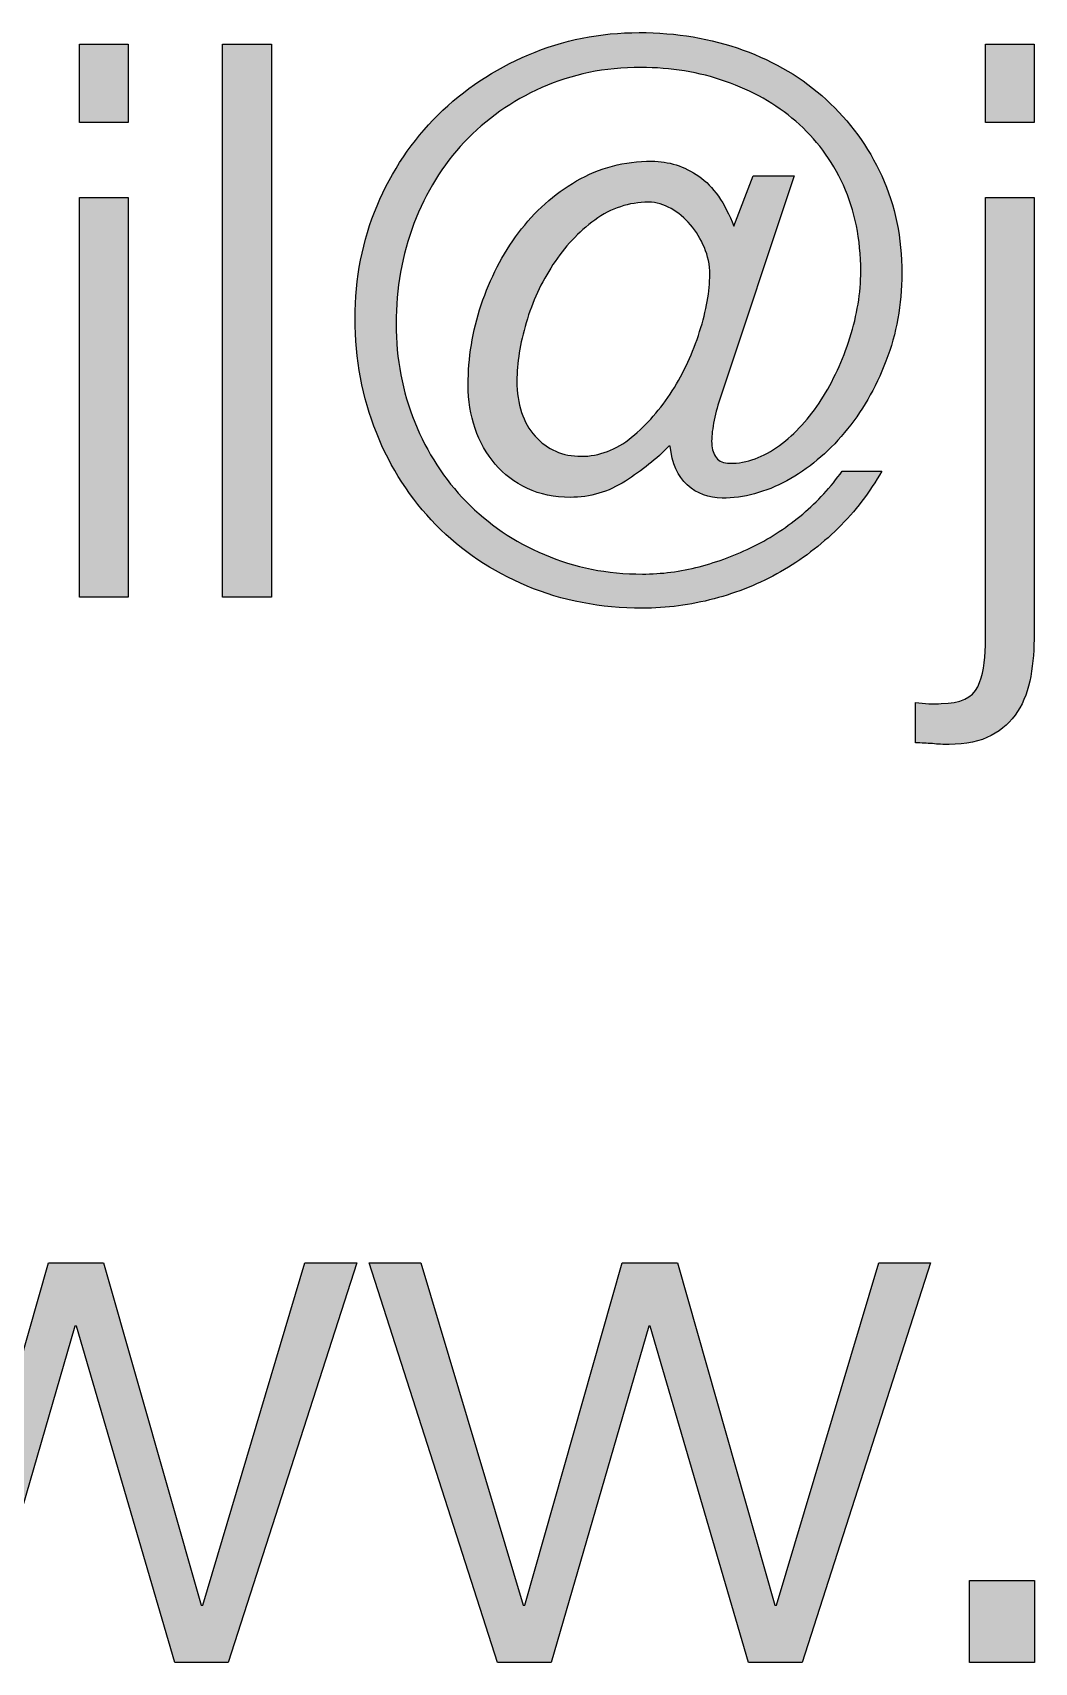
# Paper-space layout 'A4mask' of a CAD drawing. Extents: x 62 to 256, y -11 to 268.
# Drawn here: x 219.64 to 223.26, y 231.59 to 237.49 of the extents above; entities that cross this region are included whole.
import ezdxf
from ezdxf.enums import TextEntityAlignment as Align

# ---------------------------------------------------------------- set-up
doc = ezdxf.new("R2010")
doc.units = 0
doc.layers.get('0').update_dxf_attribs({"linetype": 'CONTINUOUS'})
doc.layers.get('Defpoints').update_dxf_attribs({"linetype": 'CONTINUOUS'})
doc.layers.add('JPP_Mask', color=7, linetype='CONTINUOUS')
doc.styles.add('JPP', font='arial.ttf')

# ---------------------------------------------------------------- blocks, each defined once
blk = doc.blocks.new('A4mask')
at = {"true_color": 0x004a91}
h = blk.add_hatch(color=154, dxfattribs=at)
edge = h.paths.add_edge_path(flags=16)
edge.add_spline(control_points=[(153.5129, 242.5596), (153.454, 242.5165), (153.4038, 242.4628), (153.3617, 242.3981), (153.3196, 242.3338), (153.2875, 242.2637), (153.2649, 242.1881), (153.2427, 242.1125), (153.2314, 242.0421), (153.2314, 241.9768), (153.2314, 241.8926), (153.2533, 241.8263), (153.2974, 241.7777), (153.3412, 241.7291), (153.3966, 241.7049), (153.464, 241.7049), (153.5293, 241.7049), (153.5902, 241.7278), (153.6463, 241.7736), (153.702, 241.8191), (153.7513, 241.8752), (153.7933, 241.9415), (153.8354, 242.0079), (153.8682, 242.0794), (153.8925, 242.156), (153.9168, 242.2326), (153.9291, 242.3017), (153.9291, 242.3632), (153.9291, 242.3968), (153.9226, 242.4293), (153.9096, 242.46), (153.8963, 242.4908), (153.8795, 242.5182), (153.859, 242.5425), (153.8385, 242.5668), (153.8152, 242.5866), (153.7889, 242.6013), (153.7629, 242.6163), (153.7359, 242.6239), (153.7078, 242.6239), (153.6367, 242.6239), (153.5717, 242.6023), (153.5129, 242.5596)], knot_values=[0, 0, 0, 0, 1, 1, 1, 2, 2, 2, 3, 3, 3, 4, 4, 4, 5, 5, 5, 6, 6, 6, 7, 7, 7, 8, 8, 8, 9, 9, 9, 10, 10, 10, 11, 11, 11, 12, 12, 12, 13, 13, 13, 14, 14, 14, 14], degree=3, periodic=0)
edge = h.paths.add_edge_path()
edge.add_spline(control_points=[(153.9431, 241.8252), (153.9377, 241.7972), (153.9353, 241.7726), (153.936, 241.751), (153.937, 241.7295), (153.9428, 241.7124), (153.9531, 241.6994), (153.9633, 241.686), (153.9794, 241.6795), (154.002, 241.6795), (154.0635, 241.6795), (154.1234, 241.7011), (154.1812, 241.7442), (154.239, 241.7869), (154.2896, 241.842), (154.3327, 241.9094), (154.3755, 241.9768), (154.41, 242.0513), (154.4363, 242.1334), (154.4623, 242.2158), (154.4753, 242.2959), (154.4753, 242.3745), (154.4753, 242.4901), (154.4545, 242.5938), (154.4124, 242.6854), (154.3703, 242.7771), (154.3129, 242.8541), (154.24, 242.9166), (154.1672, 242.9792), (154.0827, 243.0275), (153.9866, 243.061), (153.8905, 243.0945), (153.7882, 243.1113), (153.6798, 243.1113), (153.5491, 243.1113), (153.4294, 243.087), (153.321, 243.0384), (153.2126, 242.9898), (153.1192, 242.9242), (153.0409, 242.8411), (152.9626, 242.7579), (152.9017, 242.6598), (152.8589, 242.5469), (152.8158, 242.4337), (152.7943, 242.313), (152.7943, 242.184), (152.7943, 242.0568), (152.8169, 241.9385), (152.8617, 241.828), (152.9065, 241.7179), (152.9684, 241.6221), (153.0481, 241.541), (153.1274, 241.4596), (153.2215, 241.3957), (153.3309, 241.3492), (153.44, 241.3023), (153.5584, 241.279), (153.6853, 241.279), (153.7543, 241.279), (153.8231, 241.2879), (153.8911, 241.3057), (153.9596, 241.3232), (154.0252, 241.3481), (154.0888, 241.3799), (154.1525, 241.4114), (154.2113, 241.4504), (154.2653, 241.4962), (154.3194, 241.5417), (154.3672, 241.5937), (154.4083, 241.6515), (154.4083, 241.6515), (154.5513, 241.6515), (154.5513, 241.6515), (154.5082, 241.5749), (154.4555, 241.5058), (154.3929, 241.4442), (154.3303, 241.3827), (154.2612, 241.3303), (154.1856, 241.2872), (154.1097, 241.2445), (154.0293, 241.2117), (153.9445, 241.1894), (153.8593, 241.1669), (153.7732, 241.1556), (153.6853, 241.1556), (153.5341, 241.1556), (153.3949, 241.1822), (153.268, 241.2356), (153.1408, 241.2886), (153.031, 241.3625), (152.9386, 241.4569), (152.8463, 241.5513), (152.7741, 241.6624), (152.7228, 241.7904), (152.6715, 241.9183), (152.6458, 242.0561), (152.6458, 242.2035), (152.6458, 242.3492), (152.6725, 242.485), (152.7255, 242.6112), (152.7789, 242.7374), (152.8521, 242.8465), (152.9458, 242.9392), (153.0392, 243.0316), (153.1483, 243.1044), (153.2735, 243.1574), (153.3986, 243.2108), (153.532, 243.2375), (153.674, 243.2375), (153.8087, 243.2375), (153.9339, 243.2166), (154.0495, 243.1745), (154.1655, 243.1325), (154.2657, 243.0726), (154.3508, 242.995), (154.4356, 242.9177), (154.5027, 242.8257), (154.5513, 242.719), (154.5998, 242.6126), (154.6241, 242.4949), (154.6241, 242.366), (154.6241, 242.2541), (154.6049, 242.1485), (154.5666, 242.0496), (154.5283, 241.9504), (154.4784, 241.8639), (154.4165, 241.7904), (154.3549, 241.7165), (154.2855, 241.6587), (154.2079, 241.6166), (154.1302, 241.5745), (154.0522, 241.5537), (153.9739, 241.5537), (153.9254, 241.5537), (153.8833, 241.5694), (153.8477, 241.6012), (153.8125, 241.633), (153.792, 241.6795), (153.7861, 241.7411), (153.7861, 241.7411), (153.7807, 241.7411), (153.7807, 241.7411), (153.7376, 241.6963), (153.6853, 241.6542), (153.6237, 241.6152), (153.5621, 241.5759), (153.4958, 241.5564), (153.4246, 241.5564), (153.3668, 241.5564), (153.3152, 241.567), (153.2694, 241.5886), (153.2235, 241.6101), (153.1849, 241.6395), (153.1531, 241.6768), (153.1213, 241.7141), (153.097, 241.7572), (153.0802, 241.8058), (153.0635, 241.8543), (153.0549, 241.9067), (153.0549, 241.9627), (153.0549, 242.0599), (153.0706, 242.1563), (153.1024, 242.2524), (153.1343, 242.3489), (153.1791, 242.4358), (153.2372, 242.5131), (153.295, 242.5907), (153.3651, 242.6533), (153.4472, 242.7008), (153.5293, 242.7484), (153.6199, 242.7723), (153.7191, 242.7723), (153.7807, 242.7723), (153.8375, 242.7542), (153.8898, 242.7176), (153.9421, 242.6813), (153.9842, 242.6211), (154.016, 242.537), (154.016, 242.537), (154.0861, 242.719), (154.0861, 242.719), (154.0861, 242.719), (154.2345, 242.719), (154.2345, 242.719), (154.2345, 242.719), (153.9654, 241.9121), (153.9654, 241.9121), (153.9561, 241.8824), (153.9486, 241.8533), (153.9431, 241.8252)], knot_values=[0, 0, 0, 0, 1, 1, 1, 2, 2, 2, 3, 3, 3, 4, 4, 4, 5, 5, 5, 6, 6, 6, 7, 7, 7, 8, 8, 8, 9, 9, 9, 10, 10, 10, 11, 11, 11, 12, 12, 12, 13, 13, 13, 14, 14, 14, 15, 15, 15, 16, 16, 16, 17, 17, 17, 18, 18, 18, 19, 19, 19, 20, 20, 20, 21, 21, 21, 22, 22, 22, 23, 23, 23, 24, 24, 24, 25, 25, 25, 26, 26, 26, 27, 27, 27, 28, 28, 28, 29, 29, 29, 30, 30, 30, 31, 31, 31, 32, 32, 32, 33, 33, 33, 34, 34, 34, 35, 35, 35, 36, 36, 36, 37, 37, 37, 38, 38, 38, 39, 39, 39, 40, 40, 40, 41, 41, 41, 42, 42, 42, 43, 43, 43, 44, 44, 44, 45, 45, 45, 46, 46, 46, 47, 47, 47, 48, 48, 48, 49, 49, 49, 50, 50, 50, 51, 51, 51, 52, 52, 52, 53, 53, 53, 54, 54, 54, 55, 55, 55, 56, 56, 56, 57, 57, 57, 58, 58, 58, 59, 59, 59, 60, 60, 60, 61, 61, 61, 62, 62, 62, 63, 63, 63, 63], degree=3, periodic=0)
for points in [[(151.825, 243.1954), (151.6485, 243.1954), (151.6485, 242.9125), (151.825, 242.9125)], [(152.3432, 243.1954), (152.1667, 243.1954), (152.1667, 241.1949), (152.3432, 241.1949)], [(155.1029, 243.1954), (154.9264, 243.1954), (154.9264, 242.9125), (155.1029, 242.9125)], [(151.825, 242.6406), (151.6485, 242.6406), (151.6485, 241.1949), (151.825, 241.1949)], [(152.652, 238.7881), (152.4642, 238.7881), (152.0945, 237.5496), (152.0887, 237.5496), (151.7357, 238.7881), (151.5367, 238.7881), (151.1837, 237.5496), (151.1782, 237.5496), (150.8082, 238.7881), (150.6207, 238.7881), (151.0855, 237.3424), (151.2791, 237.3424), (151.6321, 238.5583), (151.6376, 238.5583), (151.9936, 237.3424), (152.1869, 237.3424)], [(154.7281, 238.7881), (154.5403, 238.7881), (154.1706, 237.5496), (154.1648, 237.5496), (153.8118, 238.7881), (153.6127, 238.7881), (153.2598, 237.5496), (153.2543, 237.5496), (152.8842, 238.7881), (152.6968, 238.7881), (153.1616, 237.3424), (153.3552, 237.3424), (153.7082, 238.5583), (153.7136, 238.5583), (154.0697, 237.3424), (154.2629, 237.3424)], [(155.1036, 237.6392), (154.8683, 237.6392), (154.8683, 237.3424), (155.1036, 237.3424)]]:
    blk.add_hatch(color=154, dxfattribs=at).paths.add_polyline_path(points)
h = blk.add_hatch(color=154, dxfattribs=at)
edge = h.paths.add_edge_path()
edge.add_spline(control_points=[(155.1029, 241.0632), (155.1029, 241.0632), (155.1029, 242.6406), (155.1029, 242.6406), (155.1029, 242.6406), (155.0588, 242.6406), (155.0147, 242.6406)], knot_values=[13.49999, 13.49999, 13.49999, 13.49999, 14.49999, 14.49999, 14.49999, 15, 15, 15, 15], degree=3, periodic=0)
edge.add_spline(control_points=[(155.0147, 242.6406), (154.9706, 242.6406), (154.9264, 242.6406), (154.9264, 242.6406), (154.9264, 242.6406), (154.9264, 242.6406), (154.9264, 242.6406)], knot_values=[12.999756, 12.999756, 12.999756, 12.999756, 13.499746, 13.499746, 13.499746, 13.49999, 13.49999, 13.49999, 13.49999], degree=3, periodic=0)
edge.add_spline(control_points=[(154.9264, 242.6406), (154.9264, 242.6406), (154.9264, 242.6406), (154.9264, 242.6406)], knot_values=[12.999634, 12.999634, 12.999634, 12.999634, 12.999756, 12.999756, 12.999756, 12.999756], degree=3, periodic=0)
edge.add_spline(control_points=[(154.9264, 242.6303), (154.9264, 242.628), (154.9264, 242.6254), (154.9264, 242.6224)], knot_values=[12.937501, 12.937501, 12.937501, 12.937501, 12.953126, 12.953126, 12.953126, 12.953126], degree=3, periodic=0)
edge.add_spline(control_points=[(154.9264, 242.6224), (154.9264, 242.6165), (154.9264, 242.6092), (154.9264, 242.6006)], knot_values=[12.906252, 12.906252, 12.906252, 12.906252, 12.937501, 12.937501, 12.937501, 12.937501], degree=3, periodic=0)
edge.add_spline(control_points=[(154.9264, 242.6006), (154.9264, 242.592), (154.9264, 242.5821), (154.9264, 242.571)], knot_values=[12.875002, 12.875002, 12.875002, 12.875002, 12.906252, 12.906252, 12.906252, 12.906252], degree=3, periodic=0)
edge.add_spline(control_points=[(154.9264, 242.571), (154.9264, 242.5489), (154.9264, 242.522), (154.9264, 242.4912)], knot_values=[12.812504, 12.812504, 12.812504, 12.812504, 12.875002, 12.875002, 12.875002, 12.875002], degree=3, periodic=0)
edge.add_spline(control_points=[(154.9264, 242.4912), (154.9264, 242.4603), (154.9264, 242.4256), (154.9264, 242.3876)], knot_values=[12.750005, 12.750005, 12.750005, 12.750005, 12.812504, 12.812504, 12.812504, 12.812504], degree=3, periodic=0)
edge.add_spline(control_points=[(154.9264, 242.3876), (154.9264, 242.3117), (154.9264, 242.2231), (154.9264, 242.1282)], knot_values=[12.625008, 12.625008, 12.625008, 12.625008, 12.750005, 12.750005, 12.750005, 12.750005], degree=3, periodic=0)
edge.add_spline(control_points=[(154.9264, 242.1282), (154.9264, 242.0333), (154.9264, 241.9321), (154.9264, 241.8309)], knot_values=[12.50001, 12.50001, 12.50001, 12.50001, 12.625008, 12.625008, 12.625008, 12.625008], degree=3, periodic=0)
edge.add_spline(control_points=[(154.9264, 241.8309), (154.9264, 241.6285), (154.9264, 241.4261), (154.9264, 241.2742)], knot_values=[12.250015, 12.250015, 12.250015, 12.250015, 12.50001, 12.50001, 12.50001, 12.50001], degree=3, periodic=0)
edge.add_spline(control_points=[(154.9264, 241.2742), (154.9264, 241.1224), (154.9264, 241.0212), (154.9264, 241.0212), (154.9264, 240.9613), (154.9169, 240.9114), (154.8984, 240.8714)], knot_values=[11, 11, 11, 11, 11.250015, 11.250015, 11.250015, 12.250015, 12.250015, 12.250015, 12.250015], degree=3, periodic=0)
edge.add_spline(control_points=[(154.8984, 240.8714), (154.8796, 240.831), (154.8358, 240.8112), (154.7667, 240.8112)], knot_values=[10, 10, 10, 10, 11, 11, 11, 11], degree=3, periodic=0)
edge.add_spline(control_points=[(154.7667, 240.8112), (154.7537, 240.8091), (154.7387, 240.8088), (154.7219, 240.8098)], knot_values=[9, 9, 9, 9, 10, 10, 10, 10], degree=3, periodic=0)
edge.add_spline(control_points=[(154.7219, 240.8098), (154.7052, 240.8105), (154.6891, 240.8122), (154.674, 240.8139)], knot_values=[8, 8, 8, 8, 9, 9, 9, 9], degree=3, periodic=0)
edge.add_spline(control_points=[(154.674, 240.8139), (154.674, 240.8139), (154.674, 240.6682), (154.674, 240.6682), (154.6949, 240.6682), (154.7147, 240.6672), (154.7346, 240.6655)], knot_values=[6, 6, 6, 6, 7, 7, 7, 8, 8, 8, 8], degree=3, periodic=0)
edge.add_spline(control_points=[(154.7346, 240.6655), (154.7541, 240.6634), (154.7742, 240.6627), (154.7948, 240.6627)], knot_values=[5, 5, 5, 5, 6, 6, 6, 6], degree=3, periodic=0)
edge.add_spline(control_points=[(154.7948, 240.6627), (154.8563, 240.6627), (154.9073, 240.6733), (154.9473, 240.6949)], knot_values=[4, 4, 4, 4, 5, 5, 5, 5], degree=3, periodic=0)
edge.add_spline(control_points=[(154.9473, 240.6949), (154.9877, 240.7164), (155.0191, 240.7451), (155.0427, 240.7817)], knot_values=[3, 3, 3, 3, 4, 4, 4, 4], degree=3, periodic=0)
edge.add_spline(control_points=[(155.0427, 240.7817), (155.066, 240.818), (155.0817, 240.8604), (155.0903, 240.909), (155.0988, 240.9575), (155.1029, 241.0092), (155.1029, 241.0632)], knot_values=[1, 1, 1, 1, 2, 2, 2, 3, 3, 3, 3], degree=3, periodic=0)
at = {"layer": 'Defpoints', "color": 154, "true_color": 0x004a91}
for points in [[(151.825, 243.1954), (151.825, 242.9125), (151.6485, 242.9125), (151.6485, 243.1954), (151.825, 243.1954)], [(152.3432, 243.1954), (152.3432, 241.1949), (152.1667, 241.1949), (152.1667, 243.1954), (152.3432, 243.1954)], [(155.1029, 243.1954), (155.1029, 242.9125), (154.9264, 242.9125), (154.9264, 243.1954), (155.1029, 243.1954)], [(151.825, 242.6406), (151.825, 241.1949), (151.6485, 241.1949), (151.6485, 242.6406), (151.825, 242.6406)], [(150.8082, 238.7881), (151.1782, 237.5496), (151.1837, 237.5496), (151.5367, 238.7881), (151.7357, 238.7881), (152.0887, 237.5496), (152.0945, 237.5496), (152.4642, 238.7881), (152.652, 238.7881), (152.1869, 237.3424), (151.9936, 237.3424), (151.6376, 238.5583), (151.6321, 238.5583), (151.2791, 237.3424), (151.0855, 237.3424), (150.6207, 238.7881), (150.8082, 238.7881)], [(152.8842, 238.7881), (153.2543, 237.5496), (153.2598, 237.5496), (153.6127, 238.7881), (153.8118, 238.7881), (154.1648, 237.5496), (154.1706, 237.5496), (154.5403, 238.7881), (154.7281, 238.7881), (154.2629, 237.3424), (154.0697, 237.3424), (153.7136, 238.5583), (153.7082, 238.5583), (153.3552, 237.3424), (153.1616, 237.3424), (152.6968, 238.7881), (152.8842, 238.7881)], [(154.8683, 237.6392), (155.1036, 237.6392), (155.1036, 237.3424), (154.8683, 237.3424), (154.8683, 237.6392)]]:
    blk.add_lwpolyline(points, dxfattribs=at)
for points, knots in [([(153.2735, 243.1574), (153.3986, 243.2108), (153.532, 243.2375), (153.674, 243.2375), (153.8087, 243.2375), (153.9339, 243.2166), (154.0495, 243.1745)], [35, 35, 35, 35, 36, 36, 36, 37, 37, 37, 37]), ([(154.4363, 242.1334), (154.4623, 242.2158), (154.4753, 242.2959), (154.4753, 242.3745), (154.4753, 242.4901), (154.4545, 242.5938), (154.4124, 242.6854), (154.3703, 242.7771), (154.3129, 242.8541), (154.24, 242.9166), (154.1672, 242.9792), (154.0827, 243.0275), (153.9866, 243.061), (153.8905, 243.0945), (153.7882, 243.1113), (153.6798, 243.1113), (153.5491, 243.1113), (153.4294, 243.087), (153.321, 243.0384), (153.2126, 242.9898), (153.1192, 242.9242), (153.0409, 242.8411), (152.9626, 242.7579), (152.9017, 242.6598), (152.8589, 242.5469)], [6, 6, 6, 6, 7, 7, 7, 8, 8, 8, 9, 9, 9, 10, 10, 10, 11, 11, 11, 12, 12, 12, 13, 13, 13, 14, 14, 14, 14]), ([(153.2372, 242.5131), (153.295, 242.5907), (153.3651, 242.6533), (153.4472, 242.7008), (153.5293, 242.7484), (153.6199, 242.7723), (153.7191, 242.7723), (153.7807, 242.7723), (153.8375, 242.7542), (153.8898, 242.7176)], [55, 55, 55, 55, 56, 56, 56, 57, 57, 57, 58, 58, 58, 58]), ([(154.5513, 242.719), (154.5998, 242.6126), (154.6241, 242.4949), (154.6241, 242.366), (154.6241, 242.2541), (154.6049, 242.1485), (154.5666, 242.0496)], [39, 39, 39, 39, 40, 40, 40, 41, 41, 41, 41]), ([(153.268, 241.2356), (153.1408, 241.2886), (153.031, 241.3625), (152.9386, 241.4569), (152.8463, 241.5513), (152.7741, 241.6624), (152.7228, 241.7904), (152.6715, 241.9183), (152.6458, 242.0561), (152.6458, 242.2035), (152.6458, 242.3492), (152.6725, 242.485), (152.7255, 242.6112)], [29, 29, 29, 29, 30, 30, 30, 31, 31, 31, 32, 32, 32, 33, 33, 33, 33]), ([(153.7889, 242.6013), (153.7629, 242.6163), (153.7359, 242.6239), (153.7078, 242.6239), (153.6367, 242.6239), (153.5717, 242.6023), (153.5129, 242.5596)], [12, 12, 12, 12, 13, 13, 13, 14, 14, 14, 14]), ([(153.9096, 242.46), (153.8963, 242.4908), (153.8795, 242.5182), (153.859, 242.5425), (153.8385, 242.5668), (153.8152, 242.5866), (153.7889, 242.6013)], [10, 10, 10, 10, 11, 11, 11, 12, 12, 12, 12]), ([(152.8589, 242.5469), (152.8158, 242.4337), (152.7943, 242.313), (152.7943, 242.184), (152.7943, 242.0568), (152.8169, 241.9385), (152.8617, 241.828)], [14, 14, 14, 14, 15, 15, 15, 16, 16, 16, 16]), ([(153.6463, 241.7736), (153.702, 241.8191), (153.7513, 241.8752), (153.7933, 241.9415), (153.8354, 242.0079), (153.8682, 242.0794), (153.8925, 242.156), (153.9168, 242.2326), (153.9291, 242.3017), (153.9291, 242.3632), (153.9291, 242.3968), (153.9226, 242.4293), (153.9096, 242.46)], [6, 6, 6, 6, 7, 7, 7, 8, 8, 8, 9, 9, 9, 10, 10, 10, 10]), ([(153.6237, 241.6152), (153.5621, 241.5759), (153.4958, 241.5564), (153.4246, 241.5564), (153.3668, 241.5564), (153.3152, 241.567), (153.2694, 241.5886), (153.2235, 241.6101), (153.1849, 241.6395), (153.1531, 241.6768), (153.1213, 241.7141), (153.097, 241.7572), (153.0802, 241.8058), (153.0635, 241.8543), (153.0549, 241.9067), (153.0549, 241.9627), (153.0549, 242.0599), (153.0706, 242.1563), (153.1024, 242.2524)], [48, 48, 48, 48, 49, 49, 49, 50, 50, 50, 51, 51, 51, 52, 52, 52, 53, 53, 53, 54, 54, 54, 54]), ([(153.2649, 242.1881), (153.2427, 242.1125), (153.2314, 242.0421), (153.2314, 241.9768), (153.2314, 241.8926), (153.2533, 241.8263), (153.2974, 241.7777)], [2, 2, 2, 2, 3, 3, 3, 4, 4, 4, 4]), ([(153.2974, 241.7777), (153.3412, 241.7291), (153.3966, 241.7049), (153.464, 241.7049), (153.5293, 241.7049), (153.5902, 241.7278), (153.6463, 241.7736)], [4, 4, 4, 4, 5, 5, 5, 6, 6, 6, 6]), ([(154.4165, 241.7904), (154.3549, 241.7165), (154.2855, 241.6587), (154.2079, 241.6166), (154.1302, 241.5745), (154.0522, 241.5537), (153.9739, 241.5537), (153.9254, 241.5537), (153.8833, 241.5694), (153.8477, 241.6012)], [42, 42, 42, 42, 43, 43, 43, 44, 44, 44, 45, 45, 45, 45]), ([(153.9531, 241.6994), (153.9633, 241.686), (153.9794, 241.6795), (154.002, 241.6795), (154.0635, 241.6795), (154.1234, 241.7011), (154.1812, 241.7442)], [2, 2, 2, 2, 3, 3, 3, 4, 4, 4, 4]), ([(154.5513, 241.6515), (154.5082, 241.5749), (154.4555, 241.5058), (154.3929, 241.4442), (154.3303, 241.3827), (154.2612, 241.3303), (154.1856, 241.2872)], [24, 24, 24, 24, 25, 25, 25, 26, 26, 26, 26]), ([(153.3309, 241.3492), (153.44, 241.3023), (153.5584, 241.279), (153.6853, 241.279), (153.7543, 241.279), (153.8231, 241.2879), (153.8911, 241.3057)], [18, 18, 18, 18, 19, 19, 19, 20, 20, 20, 20]), ([(153.9445, 241.1894), (153.8593, 241.1669), (153.7732, 241.1556), (153.6853, 241.1556), (153.5341, 241.1556), (153.3949, 241.1822), (153.268, 241.2356)], [27, 27, 27, 27, 28, 28, 28, 29, 29, 29, 29]), ([(155.1029, 241.0632), (155.1029, 241.0092), (155.0988, 240.9575), (155.0903, 240.909), (155.0817, 240.8604), (155.066, 240.818), (155.0427, 240.7817)], [1, 1, 1, 1, 2, 2, 2, 3, 3, 3, 3]), ([(154.9473, 240.6949), (154.9073, 240.6733), (154.8563, 240.6627), (154.7948, 240.6627), (154.7742, 240.6627), (154.7541, 240.6634), (154.7346, 240.6655)], [4, 4, 4, 4, 5, 5, 5, 6, 6, 6, 6])]:
    blk.add_open_spline(points, degree=3, knots=knots, dxfattribs=at)
for points in [[(154.0495, 243.1745), (154.1655, 243.1325), (154.2657, 243.0726), (154.3508, 242.995)], [(152.9458, 242.9392), (153.0392, 243.0316), (153.1483, 243.1044), (153.2735, 243.1574)], [(152.7255, 242.6112), (152.7789, 242.7374), (152.8521, 242.8465), (152.9458, 242.9392)], [(154.3508, 242.995), (154.4356, 242.9177), (154.5027, 242.8257), (154.5513, 242.719)], [(153.8898, 242.7176), (153.9421, 242.6813), (153.9842, 242.6211), (154.016, 242.537)], [(154.2345, 242.719), (154.2345, 242.719), (153.9654, 241.9121), (153.9654, 241.9121)], [(154.016, 242.537), (154.016, 242.537), (154.0861, 242.719), (154.0861, 242.719)], [(154.0861, 242.719), (154.0861, 242.719), (154.2345, 242.719), (154.2345, 242.719)], [(154.9264, 241.0212), (154.9264, 241.0212), (154.9264, 242.6406), (154.9264, 242.6406)], [(154.9264, 242.6406), (154.9264, 242.6406), (155.1029, 242.6406), (155.1029, 242.6406)], [(155.1029, 242.6406), (155.1029, 242.6406), (155.1029, 241.0632), (155.1029, 241.0632)], [(153.5129, 242.5596), (153.454, 242.5165), (153.4038, 242.4628), (153.3617, 242.3981)], [(153.1024, 242.2524), (153.1343, 242.3489), (153.1791, 242.4358), (153.2372, 242.5131)], [(153.3617, 242.3981), (153.3196, 242.3338), (153.2875, 242.2637), (153.2649, 242.1881)], [(154.3327, 241.9094), (154.3755, 241.9768), (154.41, 242.0513), (154.4363, 242.1334)], [(154.5666, 242.0496), (154.5283, 241.9504), (154.4784, 241.8639), (154.4165, 241.7904)], [(153.9654, 241.9121), (153.9561, 241.8824), (153.9486, 241.8533), (153.9431, 241.8252)], [(154.1812, 241.7442), (154.239, 241.7869), (154.2896, 241.842), (154.3327, 241.9094)], [(152.8617, 241.828), (152.9065, 241.7179), (152.9684, 241.6221), (153.0481, 241.541)], [(153.9431, 241.8252), (153.9377, 241.7972), (153.9353, 241.7726), (153.936, 241.751)], [(153.7807, 241.7411), (153.7376, 241.6963), (153.6853, 241.6542), (153.6237, 241.6152)], [(153.7861, 241.7411), (153.7861, 241.7411), (153.7807, 241.7411), (153.7807, 241.7411)], [(153.8477, 241.6012), (153.8125, 241.633), (153.792, 241.6795), (153.7861, 241.7411)], [(153.936, 241.751), (153.937, 241.7295), (153.9428, 241.7124), (153.9531, 241.6994)], [(154.2653, 241.4962), (154.3194, 241.5417), (154.3672, 241.5937), (154.4083, 241.6515)], [(154.4083, 241.6515), (154.4083, 241.6515), (154.5513, 241.6515), (154.5513, 241.6515)], [(153.0481, 241.541), (153.1274, 241.4596), (153.2215, 241.3957), (153.3309, 241.3492)], [(154.0888, 241.3799), (154.1525, 241.4114), (154.2113, 241.4504), (154.2653, 241.4962)], [(153.8911, 241.3057), (153.9596, 241.3232), (154.0252, 241.3481), (154.0888, 241.3799)], [(154.1856, 241.2872), (154.1097, 241.2445), (154.0293, 241.2117), (153.9445, 241.1894)], [(154.8984, 240.8714), (154.9169, 240.9114), (154.9264, 240.9613), (154.9264, 241.0212)], [(154.7667, 240.8112), (154.8358, 240.8112), (154.8796, 240.831), (154.8984, 240.8714)], [(154.674, 240.6682), (154.674, 240.6682), (154.674, 240.8139), (154.674, 240.8139)], [(154.674, 240.8139), (154.6891, 240.8122), (154.7052, 240.8105), (154.7219, 240.8098)], [(154.7219, 240.8098), (154.7387, 240.8088), (154.7537, 240.8091), (154.7667, 240.8112)], [(155.0427, 240.7817), (155.0191, 240.7451), (154.9877, 240.7164), (154.9473, 240.6949)], [(154.7346, 240.6655), (154.7147, 240.6672), (154.6949, 240.6682), (154.674, 240.6682)]]:
    blk.add_open_spline(points, degree=3, dxfattribs=at)
at = {"color": 7, "style": 'JPP'}
for tag, p in [('Client', (16.17, 271.1)), ('Project1', (16.17, 262.4196)), ('Project2', (16.17, 256.9196)), ('Title1', (16.17, 246.6494))]:
    blk.add_attdef(tag, text='', height=2.2, dxfattribs=at).set_placement(p, align=Align.MIDDLE_LEFT)
at = {"color": 2, "style": 'JPP'}
for tag, p in [('Date', (94.85, 266)), ('Drawn', (94.85, 256)), ('Checked', (94.85, 245.5)), ('Scale', (94.85, 236))]:
    blk.add_attdef(tag, text='', height=1.3333, dxfattribs=at).set_placement(p, align=Align.MIDDLE_CENTER)
at = {"color": 6, "style": 'JPP'}
for tag, p in [('Ref', (15.9534, 238.8762)), ('DrgNo.', (51.8832, 238.8762)), ('Rev', (75.3007, 238.8762))]:
    blk.add_attdef(tag, text='', height=2.2, dxfattribs=at).set_placement(p, align=Align.MIDDLE_LEFT)

psp = doc.layouts.new('A4mask')

# ---------------------------------------------------------------- block references
at = {"layer": 'JPP_Mask'}
psp.add_blockref('A4mask', (68.1578, -5.7489), dxfattribs=at)

doc.saveas('drawing.dxf')
